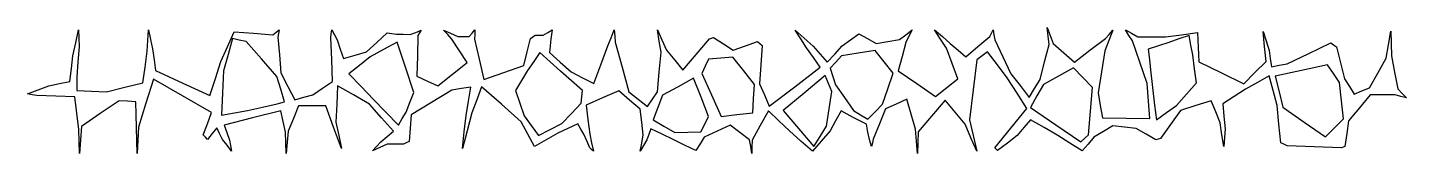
# Model space of a CAD drawing. Extents: x 0 to 76, y -0.5 to 6.5.
import ezdxf

# ---------------------------------------------------------------- set-up
doc = ezdxf.new("R2010")
doc.units = 0
doc.layers.get('0').update_dxf_attribs({"linetype": 'CONTINUOUS'})

msp = doc.modelspace()

# ---------------------------------------------------------------- linework, layer by layer
at = {"color": 7}
for points in [[(2.833582, 0.846936), (2.719429, 1.747602), (2.605276, 2.648266), (1.559504, 2.679449), (0.513733, 2.710632), (0.256866, 2.759079), (0, 2.807527), (0.583787, 3.033702), (1.167574, 3.259877), (1.751361, 3.374298), (2.335148, 3.48872), (2.415805, 4.199591), (2.496462, 4.910462), (2.65405, 5.621333), (2.811638, 6.332204), (2.827768, 5.868592), (2.843897, 5.404981), (2.779715, 4.57048), (2.715533, 3.73598), (2.712154, 3.365091), (2.708774, 2.994201), (3.531447, 2.958377), (4.35412, 2.922553), (5.355166, 3.169812), (6.356213, 3.417071), (6.478915, 4.287396), (6.601619, 5.157721), (6.633128, 5.744962), (6.664637, 6.332204), (6.775074, 5.806777), (6.88551, 5.281351), (6.973826, 4.685539), (7.062142, 4.089728), (8.556165, 3.402935), (10.050188, 2.716142), (10.354176, 3.652367), (10.658164, 4.588591), (11.024548, 5.40511), (11.390933, 6.221629), (12.461865, 6.141441), (13.532797, 6.061253), (13.703965, 6.196728), (13.875133, 6.332204), (13.834567, 6.135686), (13.794002, 5.93917), (13.883556, 4.948591), (13.973111, 3.958013), (14.358436, 3.220715), (14.743761, 2.483418), (15.233419, 2.620383), (15.723078, 2.757348), (16.271233, 3.127487), (16.819388, 3.497627), (16.769085, 4.698563), (16.718781, 5.8995), (16.745804, 6.115852), (16.772827, 6.332204), (16.918873, 6.054037), (17.064918, 5.77587), (17.244451, 5.268319), (17.423984, 4.760768), (18.05853, 4.940012), (18.693076, 5.119255), (19.259038, 5.63957), (19.825001, 6.159885), (20.081867, 6.130829), (20.338734, 6.101773), (20.718094, 6.089009), (21.097457, 6.076246), (21.401026, 6.195858), (21.704595, 6.31547), (21.609232, 6.168165), (21.513868, 6.02086), (21.492789, 4.897903), (21.47171, 3.774947), (22.04423, 3.509343), (22.61675, 3.24374), (23.432358, 3.890342), (24.247966, 4.536944), (23.820661, 5.180536), (23.393357, 5.824128), (23.166895, 6.072703), (22.940432, 6.321277), (23.3283, 6.144355), (23.716168, 5.967432), (24.035519, 5.967432), (24.35487, 5.967432), (24.507372, 6.149819), (24.659874, 6.332205), (24.656586, 6.077694), (24.653298, 5.823184), (24.904478, 4.710354), (25.155658, 3.597524), (26.258039, 3.9866), (27.360417, 4.375676), (27.543621, 5.117454), (27.726826, 5.859233), (27.85562, 5.947363), (27.984415, 6.035492), (28.208589, 6.035492), (28.432763, 6.035492), (28.680754, 6.183848), (28.928746, 6.332204), (28.888656, 6.074808), (28.848569, 5.817412), (28.81074, 5.45551), (28.772911, 5.093607), (29.370545, 4.554245), (29.968176, 4.014882), (30.596527, 3.699655), (31.224875, 3.384427), (31.607701, 4.415998), (31.990527, 5.44757), (32.1723, 5.889639), (32.354074, 6.331708), (32.378007, 5.991974), (32.401939, 5.65224), (32.780715, 4.286718), (33.159491, 2.921197), (33.668115, 2.513806), (34.176739, 2.106414), (34.456678, 2.513806), (34.736619, 2.921197), (34.835222, 4.008552), (34.933825, 5.095906), (34.832694, 5.714055), (34.731562, 6.332204), (34.977767, 5.77587), (35.223972, 5.219536), (35.682448, 4.663202), (36.140918, 4.106869), (36.871712, 4.972277), (37.602507, 5.837685), (37.713023, 5.878569), (37.823541, 5.919453), (38.367592, 5.56451), (38.91164, 5.209567), (39.583419, 5.446849), (40.255198, 5.684132), (40.384247, 5.57532), (40.513299, 5.466508), (40.432361, 4.415655), (40.351422, 3.364803), (40.626448, 2.746798), (40.901476, 2.128793), (42.303917, 3.199292), (43.706364, 4.26979), (43.332739, 4.806466), (42.959116, 5.343143), (42.642544, 5.832402), (42.32597, 6.321661), (42.818722, 5.881908), (43.311476, 5.442155), (43.704284, 4.99713), (44.097092, 4.552106), (44.508824, 4.998656), (44.920555, 5.445206), (45.382804, 5.783559), (45.845058, 6.121913), (46.321709, 5.855802), (46.79836, 5.589691), (47.437277, 5.696362), (48.076191, 5.803033), (48.423068, 6.064292), (48.769942, 6.325552), (48.600332, 5.98557), (48.430722, 5.645589), (48.222298, 4.858032), (48.013871, 4.070475), (49.042139, 3.37104), (50.070405, 2.671605), (50.680888, 3.156704), (51.291371, 3.641803), (50.981105, 4.483134), (50.670838, 5.324465), (50.341609, 5.827536), (50.012383, 6.330607), (50.445041, 5.960516), (50.877699, 5.590425), (51.305914, 5.219536), (51.734127, 4.848647), (52.39435, 5.408155), (53.054575, 5.967664), (53.14976, 6.149934), (53.244945, 6.332204), (53.287738, 6.054037), (53.330534, 5.77587), (53.778034, 4.845162), (54.225537, 3.914455), (54.725429, 3.261915), (55.225323, 2.609374), (55.527552, 3.107152), (55.829784, 3.604929), (56.077618, 4.566544), (56.325451, 5.528159), (56.271053, 5.991996), (56.216654, 6.455833), (56.384371, 6.023129), (56.552081, 5.590425), (57.139298, 5.076388), (57.726515, 4.562351), (58.579487, 5.206729), (59.432461, 5.851107), (59.641424, 6.082942), (59.850384, 6.314777), (59.627347, 5.742557), (59.404309, 5.170337), (59.219358, 4.013998), (59.034403, 2.857658), (59.150896, 2.174671), (59.267389, 1.491684), (60.572785, 1.471505), (61.878179, 1.451326), (61.809328, 2.413824), (61.740474, 3.376321), (61.335782, 4.549555), (60.931092, 5.72279), (60.733308, 6.027496), (60.535524, 6.332203), (60.881271, 6.142395), (61.227019, 5.952586), (61.985184, 5.952586), (62.743342, 5.952586), (63.631504, 6.06556), (64.519663, 6.178535), (64.556569, 5.373876), (64.593476, 4.569218), (65.833213, 3.96955), (67.072945, 3.369881), (67.681269, 3.978926), (68.289596, 4.58797), (68.213755, 5.418077), (68.13791, 6.248184), (68.297696, 5.722389), (68.457479, 5.196594), (68.520824, 4.749689), (68.584166, 4.302783), (69.021793, 4.380743), (69.459419, 4.458703), (70.660085, 5.036351), (71.860749, 5.613999), (72.01605, 5.50949), (72.171346, 5.40498), (72.396042, 4.520505), (72.620739, 3.63603), (72.890086, 3.215166), (73.159431, 2.794302), (73.574111, 2.967906), (73.988792, 3.141511), (74.452229, 3.956586), (74.915669, 4.771661), (75.044805, 5.513439), (75.173942, 6.255217), (75.190593, 5.582979), (75.207244, 4.91074), (75.381677, 3.994581), (75.55611, 3.078421), (75.794252, 2.831022), (76.032391, 2.583623), (75.718755, 2.665131), (75.405115, 2.74664), (74.723109, 2.747825), (74.041102, 2.74901), (73.44141, 2.03829), (72.841716, 1.32757), (72.741361, 0.622143), (72.641008, -0.083285), (72.546108, -0.123793), (72.451211, -0.164301), (70.950912, -0.109685), (69.450616, -0.055069), (69.279714, 0.033534), (69.108811, 0.122137), (69.005337, 1.142082), (68.90186, 2.162027), (68.681837, 2.985923), (68.461819, 3.809819), (67.813679, 3.438929), (67.165539, 3.06804), (66.539737, 2.660218), (65.913931, 2.252395), (65.972402, 1.572432), (66.030873, 0.892468), (65.993253, 0.397949), (65.955638, -0.09657), (65.858116, 0.555137), (65.7606, 1.206843), (65.516021, 1.819738), (65.271447, 2.432632), (64.42206, 2.16324), (63.572675, 1.893847), (63.019536, 1.126416), (62.466398, 0.358984), (62.337357, 0.316652), (62.208334, 0.274344), (61.673562, 0.585107), (61.138788, 0.895869), (60.494697, 0.967927), (59.85061, 1.039986), (59.326122, 0.731054), (58.801635, 0.422123), (58.475245, 0.042822), (58.148858, -0.33648), (57.479949, 0.094393), (56.811043, 0.525266), (56.060876, 0.956139), (55.31071, 1.387012), (54.942407, 0.954308), (54.574107, 0.521604), (54.027347, 0.103241), (53.480586, -0.315122), (53.407677, -0.241732), (53.33477, -0.168343), (54.222128, 0.916462), (55.109483, 2.001266), (54.564892, 2.847869), (54.020299, 3.694473), (53.475709, 4.407759), (52.931116, 5.121045), (52.636482, 4.898407), (52.341848, 4.67577), (52.14009, 3.025295), (51.938332, 1.37482), (52.138112, 0.515508), (52.337891, -0.343804), (52.018334, 0.396833), (51.698776, 1.13747), (51.1464, 1.799046), (50.594023, 2.460624), (49.84754, 1.586896), (49.101053, 0.713168), (49.085813, 0.122867), (49.070601, -0.467434), (49.015769, 0.198388), (48.960941, 0.86421), (48.7193, 1.692777), (48.477658, 2.521345), (47.897201, 2.250728), (47.316746, 1.980112), (46.974339, 1.151545), (46.631928, 0.322977), (46.583323, 0.113216), (46.534722, -0.096545), (46.433455, 0.305252), (46.332182, 0.707048), (46.295457, 0.9234), (46.258731, 1.139752), (45.890265, 1.324004), (45.521798, 1.508256), (45.188626, 1.692508), (44.855457, 1.87676), (44.554247, 1.321619), (44.25304, 0.766478), (43.767189, 0.211337), (43.281338, -0.343804), (42.647331, 0.212529), (42.013324, 0.768863), (41.434329, 1.325197), (40.85533, 1.881531), (40.405476, 1.068203), (39.95562, 0.254875), (39.944556, -0.10628), (39.933493, -0.467434), (39.873973, -0.096545), (39.814455, 0.274344), (39.277126, 0.682048), (38.739801, 1.089752), (38.028513, 0.759305), (37.317228, 0.428858), (37.083746, 0.061597), (36.850264, -0.305664), (36.228711, -0.007051), (35.607159, 0.291562), (34.985607, 0.590175), (34.364058, 0.888788), (34.257979, 0.58064), (34.1519, 0.272492), (33.968921, -0.035656), (33.785957, -0.343804), (33.869681, 0.102018), (33.953402, 0.547839), (33.86271, 1.25871), (33.772015, 1.969581), (33.189268, 2.470654), (32.606519, 2.971727), (31.704277, 2.582685), (30.802032, 2.193644), (30.900105, 1.388531), (30.998174, 0.583419), (31.100655, 0.119807), (31.203135, -0.343804), (31.104863, -0.251082), (31.00659, -0.15836), (30.841013, 0.21554), (30.675433, 0.58944), (30.511933, 0.870617), (30.348431, 1.151795), (29.792656, 0.898707), (29.236879, 0.64562), (28.593878, 0.277085), (27.950879, -0.09145), (27.584208, 0.589169), (27.217538, 1.269789), (26.125152, 2.235409), (25.032766, 3.201028), (24.767956, 2.479464), (24.503147, 1.757901), (24.24078, 0.779056), (23.978416, -0.19979), (24.077264, 0.712702), (24.176114, 1.625194), (24.313355, 2.403863), (24.450598, 3.182533), (23.922851, 3.100437), (23.395102, 3.01834), (22.268974, 2.338882), (21.142844, 1.659424), (21.088039, 0.926597), (21.033234, 0.19377), (20.87716, 0.119416), (20.721087, 0.045061), (20.274692, 0.045061), (19.828298, 0.045061), (19.422828, -0.143908), (19.017361, -0.332876), (19.246237, -0.082663), (19.475113, 0.167549), (19.825385, 0.457234), (20.175657, 0.746919), (19.517226, 1.495982), (18.858795, 2.245044), (17.971438, 2.750638), (17.084081, 3.256233), (17.044895, 2.25077), (17.00571, 1.245308), (17.157088, 0.524188), (17.308466, -0.196933), (16.873943, 0.976178), (16.439421, 2.149289), (15.692173, 2.152704), (14.944926, 2.156116), (14.656031, 1.457569), (14.367136, 0.759021), (14.311756, 0.145794), (14.256376, -0.467434), (14.241703, 0.119807), (14.227031, 0.707048), (14.095598, 1.295106), (13.964166, 1.883164), (12.399617, 1.485719), (10.835068, 1.088272), (10.985919, 0.676959), (11.136771, 0.265645), (11.194216, -0.03908), (11.251662, -0.343804), (10.999047, -0.022198), (10.746433, 0.299409), (10.587223, 0.621016), (10.428015, 0.942623), (10.174395, 0.621016), (9.920775, 0.299409), (9.803113, 0.426515), (9.68545, 0.553621), (9.917094, 1.167209), (10.148738, 1.780798), (8.544135, 2.696572), (6.939531, 3.612347), (6.528096, 2.29775), (6.116662, 0.983153), (6.082634, 0.25786), (6.048606, -0.467434), (6.030945, 0.243437), (6.013283, 0.954308), (5.995622, 1.665179), (5.977958, 2.376049), (5.510928, 2.399231), (5.043898, 2.422413), (4.008784, 1.719269), (2.97367, 1.016125), (2.919318, 0.274347), (2.864965, -0.467432), (2.849262, 0.189752), (2.833582, 0.846936)], [(12.127468, 1.894332), (12.945906, 2.079968), (13.764345, 2.265604), (13.967994, 2.321211), (14.171643, 2.376818), (13.957669, 3.072934), (13.743695, 3.769051), (12.896529, 4.731007), (12.049364, 5.692963), (11.67574, 5.772074), (11.302117, 5.851184), (11.052394, 4.967872), (10.802672, 4.08456), (10.751167, 2.859417), (10.699663, 1.634275), (11.413565, 1.764303), (12.127468, 1.894332)], [(21.295622, 2.88834), (20.83866, 4.27188), (20.381699, 5.65542), (19.633241, 5.249287), (18.884783, 4.843154), (18.302404, 4.379537), (17.720025, 3.915921), (18.401228, 3.210449), (19.082432, 2.504976), (19.763636, 1.799504), (20.44484, 1.094031), (20.657304, 1.445444), (20.869767, 1.796857), (21.082694, 2.342598), (21.295622, 2.88834)], [(64.450087, 3.413678), (64.348721, 4.183588), (64.247361, 4.953499), (64.145995, 5.486305), (64.044632, 6.019112), (63.483594, 5.832057), (62.922559, 5.645002), (62.361524, 5.457947), (61.800489, 5.270893), (61.860464, 4.70172), (61.920439, 4.132547), (62.032789, 3.161654), (62.145136, 2.19076), (62.197511, 1.78904), (62.249883, 1.387319), (62.799934, 1.775357), (63.349985, 2.163395), (63.900036, 2.788536), (64.450087, 3.413678)], [(29.450936, 1.16959), (29.992566, 1.729864), (30.534195, 2.290138), (30.566865, 2.637618), (30.599532, 2.985099), (29.996534, 3.523645), (29.393532, 4.062191), (28.818431, 4.572649), (28.243327, 5.083108), (27.907723, 4.591432), (27.572117, 4.099757), (27.236511, 3.542513), (26.900906, 2.985269), (27.139976, 2.295257), (27.379049, 1.605246), (27.776024, 1.06367), (28.172999, 0.522094), (28.811968, 0.845842), (29.450936, 1.16959)], [(39.988002, 1.770203), (40.036155, 2.542888), (40.08431, 3.315574), (39.48721, 4.069379), (38.890112, 4.823184), (38.218824, 4.773116), (37.547536, 4.723047), (37.361546, 4.329057), (37.175559, 3.935067), (37.710872, 2.746713), (38.246188, 1.558359), (39.117095, 1.664281), (39.988002, 1.770203)], [(47.134915, 2.240408), (47.429138, 3.093263), (47.723363, 3.946117), (47.23388, 4.57542), (46.744399, 5.204723), (45.808499, 5.052621), (44.872602, 4.90052), (44.564562, 4.562218), (44.256523, 4.223917), (44.401511, 3.764627), (44.5465, 3.305337), (45.041352, 2.601575), (45.536206, 1.897813), (45.932773, 1.653025), (46.329338, 1.408236), (46.732125, 1.824322), (47.134915, 2.240408)], [(44.052772, 1.025492), (44.198983, 1.983622), (44.345194, 2.941752), (44.16329, 3.383129), (43.981384, 3.824505), (42.820215, 2.854322), (41.659042, 1.884138), (42.505066, 0.896218), (43.351089, -0.091702), (43.70193, 0.466895), (44.052772, 1.025492)], [(58.504102, 0.559929), (58.616139, 1.860197), (58.728178, 3.160465), (58.197538, 3.700758), (57.666896, 4.24105), (56.840078, 3.787029), (56.013257, 3.333008), (55.657569, 2.692679), (55.301882, 2.052349), (56.692828, 1.109593), (58.083775, 0.166836), (58.293937, 0.363383), (58.504102, 0.559929)], [(72.567021, 1.428091), (72.454276, 2.433641), (72.341534, 3.43919), (72.008139, 3.92757), (71.674747, 4.415949), (70.238747, 4.095494), (68.802744, 3.775038), (69.011825, 2.927242), (69.220904, 2.079447), (70.398132, 1.259495), (71.575354, 0.439542), (72.07119, 0.933817), (72.567021, 1.428091)], [(37.549181, 1.566025), (37.139172, 2.618202), (36.729165, 3.670379), (35.869849, 3.203256), (35.010533, 2.736133), (34.751081, 2.057497), (34.491628, 1.37886), (35.090013, 1.02816), (35.6884, 0.67746), (36.408625, 0.697684), (37.128854, 0.717908), (37.339019, 1.141967), (37.549181, 1.566025)]]:
    msp.add_lwpolyline(points, dxfattribs=at)

doc.saveas('drawing.dxf')
